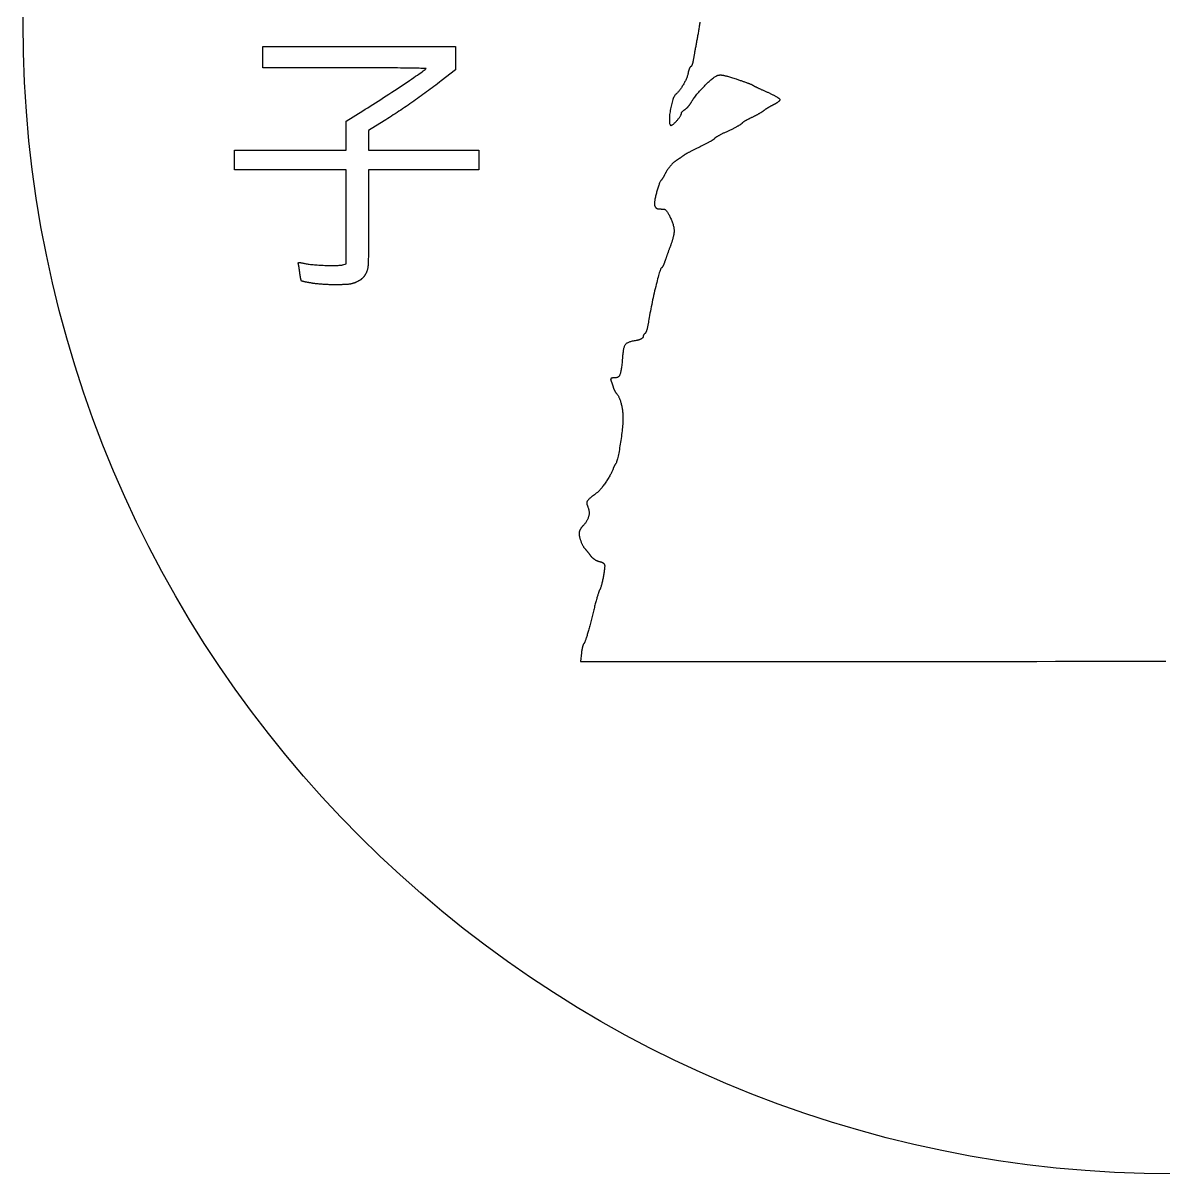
# Model space of a CAD drawing. Extents: x 2.5 to 77.5, y 2.5 to 77.5.
# Drawn here: x 2.5 to 39.68, y 2.5 to 40 of the extents above; entities that cross this region are included whole.
import ezdxf

# ---------------------------------------------------------------- set-up
doc = ezdxf.new("R2010")
doc.units = 0
doc.layers.get('0').update_dxf_attribs({"linetype": 'CONTINUOUS'})
doc.layers.add('NAME', color=7, linetype='CONTINUOUS')
doc.layers.add('YUYUKO', color=7, linetype='CONTINUOUS')

msp = doc.modelspace()

# ---------------------------------------------------------------- linework, layer by layer
msp.add_circle((40, 40), 37.5)
at = {"layer": 'NAME'}
msp.add_lwpolyline([(13.759, 33.195), (13.759, 33.074), (13.758, 32.961), (13.758, 32.857), (13.758, 32.76), (13.757, 32.67), (13.757, 32.587), (13.756, 32.511), (13.755, 32.442), (13.754, 32.378), (13.752, 32.32), (13.751, 32.267), (13.749, 32.219), (13.747, 32.176), (13.744, 32.137), (13.742, 32.102), (13.739, 32.07), (13.735, 32.042), (13.732, 32.016), (13.728, 31.993), (13.723, 31.972), (13.719, 31.953), (13.713, 31.936), (13.708, 31.919), (13.702, 31.903), (13.695, 31.888), (13.688, 31.873), (13.681, 31.858), (13.673, 31.842), (13.666, 31.829), (13.66, 31.817), (13.654, 31.806), (13.647, 31.794), (13.641, 31.784), (13.634, 31.773), (13.627, 31.763), (13.62, 31.753), (13.614, 31.743), (13.606, 31.734), (13.599, 31.725), (13.592, 31.716), (13.584, 31.708), (13.576, 31.699), (13.568, 31.691), (13.56, 31.683), (13.552, 31.675), (13.543, 31.668), (13.534, 31.66), (13.524, 31.653), (13.514, 31.646), (13.504, 31.638), (13.494, 31.631), (13.483, 31.624), (13.472, 31.617), (13.46, 31.61), (13.448, 31.603), (13.436, 31.596), (13.423, 31.59), (13.409, 31.583), (13.395, 31.575), (13.379, 31.568), (13.364, 31.56), (13.349, 31.553), (13.334, 31.546), (13.319, 31.54), (13.305, 31.534), (13.29, 31.529), (13.276, 31.524), (13.261, 31.519), (13.246, 31.514), (13.231, 31.51), (13.216, 31.506), (13.2, 31.503), (13.184, 31.499), (13.167, 31.496), (13.149, 31.493), (13.131, 31.491), (13.112, 31.488), (13.091, 31.486), (13.07, 31.484), (13.048, 31.483), (13.024, 31.481), (12.999, 31.48), (12.973, 31.478), (12.946, 31.477), (12.916, 31.476), (12.886, 31.475), (12.853, 31.474), (12.819, 31.473), (12.783, 31.473), (12.745, 31.472), (12.72, 31.472), (12.694, 31.472), (12.668, 31.471), (12.642, 31.472), (12.615, 31.472), (12.588, 31.472), (12.56, 31.473), (12.532, 31.473), (12.504, 31.474), (12.476, 31.475), (12.448, 31.476), (12.42, 31.477), (12.391, 31.479), (12.363, 31.48), (12.335, 31.482), (12.307, 31.483), (12.28, 31.485), (12.252, 31.487), (12.225, 31.489), (12.199, 31.491), (12.173, 31.493), (12.147, 31.495), (12.122, 31.497), (12.098, 31.5), (12.074, 31.502), (12.051, 31.505), (12.029, 31.507), (12.007, 31.51), (11.987, 31.513), (11.967, 31.516), (11.949, 31.518), (11.949, 31.518), (11.949, 31.518), (11.931, 31.521), (11.913, 31.524), (11.896, 31.527), (11.879, 31.53), (11.861, 31.533), (11.845, 31.536), (11.828, 31.539), (11.812, 31.542), (11.796, 31.545), (11.78, 31.547), (11.765, 31.55), (11.75, 31.553), (11.736, 31.556), (11.722, 31.559), (11.709, 31.561), (11.696, 31.564), (11.683, 31.566), (11.672, 31.569), (11.66, 31.571), (11.65, 31.573), (11.64, 31.576), (11.63, 31.578), (11.622, 31.58), (11.614, 31.582), (11.607, 31.584), (11.6, 31.585), (11.595, 31.587), (11.59, 31.588), (11.586, 31.59), (11.583, 31.591), (11.581, 31.592), (11.579, 31.593), (11.578, 31.595), (11.576, 31.598), (11.574, 31.601), (11.572, 31.604), (11.57, 31.609), (11.568, 31.613), (11.566, 31.618), (11.564, 31.624), (11.562, 31.63), (11.56, 31.636), (11.558, 31.643), (11.556, 31.65), (11.554, 31.658), (11.552, 31.666), (11.55, 31.675), (11.548, 31.683), (11.546, 31.692), (11.544, 31.702), (11.542, 31.711), (11.541, 31.721), (11.539, 31.731), (11.537, 31.742), (11.535, 31.752), (11.533, 31.763), (11.532, 31.774), (11.53, 31.785), (11.528, 31.796), (11.527, 31.808), (11.525, 31.819), (11.524, 31.831), (11.522, 31.843), (11.521, 31.855), (11.52, 31.866), (11.518, 31.878), (11.517, 31.89), (11.515, 31.902), (11.513, 31.914), (11.512, 31.926), (11.51, 31.937), (11.509, 31.949), (11.507, 31.961), (11.505, 31.972), (11.504, 31.983), (11.502, 31.994), (11.5, 32.005), (11.499, 32.015), (11.497, 32.026), (11.496, 32.036), (11.494, 32.046), (11.492, 32.055), (11.491, 32.064), (11.489, 32.073), (11.488, 32.081), (11.486, 32.089), (11.485, 32.097), (11.484, 32.104), (11.482, 32.111), (11.481, 32.117), (11.48, 32.123), (11.479, 32.128), (11.478, 32.132), (11.476, 32.14), (11.474, 32.147), (11.472, 32.154), (11.471, 32.16), (11.47, 32.165), (11.47, 32.171), (11.47, 32.175), (11.47, 32.18), (11.471, 32.183), (11.472, 32.187), (11.474, 32.189), (11.476, 32.192), (11.48, 32.194), (11.484, 32.195), (11.488, 32.197), (11.494, 32.197), (11.5, 32.198), (11.507, 32.198), (11.515, 32.197), (11.524, 32.196), (11.534, 32.195), (11.545, 32.193), (11.557, 32.191), (11.57, 32.189), (11.585, 32.186), (11.601, 32.183), (11.618, 32.18), (11.636, 32.176), (11.655, 32.172), (11.676, 32.168), (11.699, 32.163), (11.727, 32.157), (11.758, 32.152), (11.792, 32.147), (11.829, 32.142), (11.868, 32.137), (11.909, 32.133), (11.952, 32.128), (11.996, 32.124), (12.042, 32.121), (12.089, 32.117), (12.137, 32.114), (12.185, 32.111), (12.234, 32.109), (12.283, 32.106), (12.333, 32.105), (12.381, 32.103), (12.43, 32.102), (12.478, 32.101), (12.524, 32.1), (12.57, 32.1), (12.614, 32.1), (12.656, 32.1), (12.697, 32.101), (12.736, 32.102), (12.772, 32.104), (12.805, 32.106), (12.836, 32.108), (12.864, 32.111), (12.888, 32.114), (12.909, 32.118), (12.926, 32.122), (13.032, 32.151), (13.032, 33.681), (13.032, 35.212), (11.214, 35.212), (9.395, 35.212), (9.395, 35.537), (9.395, 35.862), (11.214, 35.862), (13.032, 35.862), (13.032, 36.333), (13.032, 36.803), (13.577, 37.143), (13.654, 37.191), (13.733, 37.24), (13.815, 37.292), (13.899, 37.345), (13.984, 37.4), (14.071, 37.456), (14.159, 37.513), (14.248, 37.57), (14.337, 37.628), (14.425, 37.686), (14.514, 37.743), (14.601, 37.801), (14.688, 37.858), (14.773, 37.914), (14.856, 37.969), (14.936, 38.023), (15.015, 38.075), (15.09, 38.126), (15.162, 38.174), (15.23, 38.22), (15.294, 38.264), (15.354, 38.305), (15.409, 38.343), (15.459, 38.378), (15.503, 38.41), (15.542, 38.438), (15.574, 38.461), (15.6, 38.481), (15.619, 38.496), (15.63, 38.507), (15.634, 38.513), (15.631, 38.515), (15.62, 38.516), (15.602, 38.517), (15.577, 38.519), (15.545, 38.52), (15.507, 38.522), (15.462, 38.523), (15.411, 38.524), (15.354, 38.526), (15.292, 38.527), (15.224, 38.528), (15.15, 38.529), (15.071, 38.531), (14.988, 38.532), (14.899, 38.533), (14.806, 38.534), (14.708, 38.535), (14.606, 38.536), (14.5, 38.536), (14.39, 38.537), (14.276, 38.538), (14.158, 38.539), (14.038, 38.539), (13.914, 38.54), (13.787, 38.54), (13.658, 38.541), (13.525, 38.541), (13.391, 38.541), (13.254, 38.542), (13.115, 38.542), (12.974, 38.542), (10.314, 38.542), (10.314, 38.886), (10.314, 39.231), (13.453, 39.231), (16.591, 39.231), (16.591, 38.852), (16.591, 38.473), (16.129, 38.115), (16.07, 38.069), (16.011, 38.024), (15.951, 37.978), (15.892, 37.933), (15.832, 37.888), (15.772, 37.843), (15.712, 37.799), (15.652, 37.755), (15.592, 37.711), (15.532, 37.667), (15.472, 37.624), (15.412, 37.58), (15.352, 37.537), (15.291, 37.495), (15.231, 37.452), (15.171, 37.41), (15.11, 37.368), (15.05, 37.327), (14.989, 37.285), (14.929, 37.244), (14.869, 37.204), (14.808, 37.163), (14.748, 37.123), (14.687, 37.083), (14.627, 37.044), (14.567, 37.005), (14.507, 36.966), (14.446, 36.927), (14.386, 36.889), (14.326, 36.851), (14.266, 36.814), (13.759, 36.498), (13.759, 36.18), (13.759, 35.862), (15.558, 35.862), (17.357, 35.862), (17.357, 35.537), (17.357, 35.212), (15.558, 35.212), (13.759, 35.212), (13.759, 33.612), (13.759, 33.464), (13.759, 33.325)], close=True, dxfattribs=at)
at = {"layer": 'YUYUKO'}
msp.add_lwpolyline([(24.56, 40.032), (24.555, 39.998), (24.549, 39.964), (24.544, 39.93), (24.538, 39.895), (24.533, 39.86), (24.527, 39.825), (24.521, 39.79), (24.515, 39.755), (24.509, 39.719), (24.502, 39.684), (24.496, 39.649), (24.49, 39.614), (24.483, 39.579), (24.477, 39.544), (24.47, 39.509), (24.464, 39.474), (24.457, 39.439), (24.451, 39.404), (24.444, 39.37), (24.438, 39.336), (24.432, 39.302), (24.426, 39.268), (24.42, 39.235), (24.414, 39.203), (24.408, 39.171), (24.402, 39.14), (24.397, 39.109), (24.392, 39.079), (24.386, 39.05), (24.381, 39.022), (24.376, 38.995), (24.372, 38.969), (24.367, 38.944), (24.363, 38.92), (24.359, 38.897), (24.355, 38.876), (24.351, 38.856), (24.348, 38.837), (24.345, 38.819), (24.342, 38.803), (24.339, 38.789), (24.337, 38.776), (24.335, 38.765), (24.333, 38.755), (24.331, 38.745), (24.329, 38.735), (24.327, 38.725), (24.325, 38.715), (24.322, 38.706), (24.32, 38.697), (24.317, 38.688), (24.315, 38.679), (24.312, 38.671), (24.31, 38.662), (24.307, 38.654), (24.304, 38.647), (24.301, 38.639), (24.299, 38.632), (24.296, 38.626), (24.293, 38.619), (24.29, 38.613), (24.287, 38.607), (24.284, 38.602), (24.281, 38.597), (24.279, 38.593), (24.276, 38.589), (24.273, 38.585), (24.27, 38.582), (24.267, 38.579), (24.265, 38.577), (24.262, 38.575), (24.26, 38.574), (24.257, 38.573), (24.255, 38.572), (24.252, 38.572), (24.25, 38.571), (24.247, 38.57), (24.244, 38.568), (24.242, 38.565), (24.239, 38.562), (24.236, 38.558), (24.233, 38.554), (24.23, 38.549), (24.227, 38.544), (24.224, 38.538), (24.221, 38.532), (24.218, 38.525), (24.215, 38.518), (24.212, 38.51), (24.209, 38.502), (24.206, 38.494), (24.203, 38.486), (24.2, 38.477), (24.197, 38.467), (24.194, 38.458), (24.191, 38.448), (24.188, 38.438), (24.185, 38.427), (24.183, 38.417), (24.18, 38.406), (24.177, 38.394), (24.175, 38.383), (24.172, 38.372), (24.17, 38.36), (24.168, 38.348), (24.164, 38.329), (24.159, 38.308), (24.152, 38.287), (24.145, 38.265), (24.137, 38.242), (24.128, 38.218), (24.118, 38.194), (24.107, 38.169), (24.095, 38.143), (24.083, 38.118), (24.07, 38.092), (24.057, 38.066), (24.043, 38.04), (24.029, 38.014), (24.014, 37.988), (23.999, 37.963), (23.984, 37.938), (23.968, 37.913), (23.953, 37.889), (23.937, 37.865), (23.921, 37.843), (23.905, 37.821), (23.889, 37.8), (23.874, 37.78), (23.858, 37.761), (23.843, 37.743), (23.828, 37.727), (23.813, 37.712), (23.799, 37.699), (23.785, 37.687), (23.772, 37.677), (23.758, 37.665), (23.743, 37.647), (23.729, 37.626), (23.715, 37.6), (23.701, 37.571), (23.688, 37.538), (23.675, 37.503), (23.662, 37.465), (23.65, 37.425), (23.639, 37.382), (23.628, 37.339), (23.618, 37.294), (23.608, 37.248), (23.599, 37.202), (23.591, 37.155), (23.584, 37.109), (23.578, 37.063), (23.572, 37.018), (23.568, 36.974), (23.565, 36.931), (23.563, 36.891), (23.562, 36.853), (23.562, 36.817), (23.564, 36.784), (23.567, 36.755), (23.571, 36.729), (23.577, 36.707), (23.584, 36.689), (23.593, 36.676), (23.603, 36.668), (23.615, 36.665), (23.624, 36.666), (23.633, 36.669), (23.643, 36.674), (23.654, 36.68), (23.666, 36.687), (23.679, 36.696), (23.692, 36.706), (23.706, 36.718), (23.72, 36.73), (23.735, 36.744), (23.75, 36.758), (23.764, 36.773), (23.779, 36.789), (23.794, 36.805), (23.809, 36.822), (23.824, 36.839), (23.838, 36.856), (23.852, 36.874), (23.866, 36.891), (23.879, 36.909), (23.891, 36.926), (23.903, 36.943), (23.913, 36.959), (23.923, 36.976), (23.932, 36.991), (23.94, 37.006), (23.946, 37.02), (23.951, 37.033), (23.955, 37.045), (23.957, 37.056), (23.958, 37.065), (23.958, 37.068), (23.959, 37.071), (23.96, 37.074), (23.961, 37.077), (23.962, 37.08), (23.964, 37.083), (23.966, 37.087), (23.968, 37.091), (23.97, 37.094), (23.973, 37.098), (23.976, 37.102), (23.979, 37.106), (23.983, 37.11), (23.986, 37.114), (23.99, 37.118), (23.994, 37.123), (23.999, 37.127), (24.003, 37.131), (24.008, 37.135), (24.013, 37.14), (24.017, 37.144), (24.023, 37.148), (24.028, 37.153), (24.033, 37.157), (24.039, 37.161), (24.045, 37.166), (24.05, 37.17), (24.056, 37.174), (24.062, 37.178), (24.068, 37.182), (24.075, 37.186), (24.081, 37.19), (24.088, 37.195), (24.094, 37.2), (24.101, 37.205), (24.108, 37.211), (24.115, 37.217), (24.122, 37.223), (24.129, 37.23), (24.137, 37.237), (24.144, 37.244), (24.152, 37.252), (24.159, 37.26), (24.166, 37.268), (24.174, 37.276), (24.181, 37.285), (24.189, 37.293), (24.196, 37.302), (24.203, 37.311), (24.21, 37.32), (24.217, 37.329), (24.224, 37.339), (24.231, 37.348), (24.238, 37.358), (24.244, 37.367), (24.251, 37.377), (24.257, 37.386), (24.263, 37.396), (24.269, 37.405), (24.274, 37.415), (24.279, 37.424), (24.284, 37.434), (24.296, 37.456), (24.311, 37.479), (24.327, 37.505), (24.345, 37.531), (24.366, 37.559), (24.388, 37.589), (24.411, 37.619), (24.436, 37.65), (24.462, 37.682), (24.49, 37.714), (24.518, 37.747), (24.547, 37.78), (24.577, 37.814), (24.608, 37.847), (24.639, 37.88), (24.67, 37.913), (24.702, 37.945), (24.734, 37.977), (24.765, 38.008), (24.796, 38.039), (24.827, 38.068), (24.857, 38.096), (24.887, 38.123), (24.916, 38.148), (24.944, 38.172), (24.971, 38.194), (24.997, 38.214), (25.021, 38.232), (25.044, 38.247), (25.065, 38.261), (25.084, 38.272), (25.096, 38.278), (25.108, 38.283), (25.119, 38.288), (25.131, 38.292), (25.142, 38.296), (25.154, 38.3), (25.167, 38.302), (25.179, 38.305), (25.192, 38.306), (25.206, 38.307), (25.22, 38.308), (25.234, 38.308), (25.25, 38.307), (25.266, 38.305), (25.283, 38.303), (25.301, 38.301), (25.321, 38.297), (25.341, 38.293), (25.362, 38.289), (25.385, 38.283), (25.409, 38.277), (25.434, 38.271), (25.461, 38.263), (25.49, 38.255), (25.52, 38.246), (25.551, 38.236), (25.585, 38.226), (25.62, 38.215), (25.658, 38.203), (25.697, 38.19), (25.738, 38.177), (25.766, 38.168), (25.793, 38.159), (25.819, 38.15), (25.845, 38.141), (25.871, 38.132), (25.897, 38.124), (25.922, 38.115), (25.946, 38.107), (25.97, 38.098), (25.994, 38.09), (26.016, 38.082), (26.039, 38.074), (26.06, 38.067), (26.081, 38.059), (26.101, 38.052), (26.12, 38.045), (26.138, 38.038), (26.155, 38.031), (26.172, 38.025), (26.187, 38.019), (26.202, 38.013), (26.215, 38.008), (26.227, 38.003), (26.238, 37.998), (26.249, 37.994), (26.257, 37.99), (26.265, 37.986), (26.271, 37.983), (26.276, 37.98), (26.28, 37.978), (26.282, 37.976), (26.285, 37.974), (26.288, 37.971), (26.292, 37.968), (26.297, 37.965), (26.304, 37.961), (26.311, 37.957), (26.32, 37.952), (26.329, 37.947), (26.339, 37.942), (26.35, 37.936), (26.362, 37.93), (26.374, 37.923), (26.388, 37.917), (26.402, 37.91), (26.417, 37.902), (26.432, 37.895), (26.448, 37.887), (26.465, 37.879), (26.483, 37.871), (26.5, 37.863), (26.519, 37.854), (26.538, 37.845), (26.557, 37.836), (26.577, 37.827), (26.597, 37.818), (26.618, 37.809), (26.639, 37.8), (26.66, 37.79), (26.681, 37.781), (26.703, 37.771), (26.725, 37.762), (26.747, 37.752), (26.768, 37.743), (26.79, 37.733), (26.811, 37.723), (26.832, 37.713), (26.852, 37.704), (26.872, 37.694), (26.892, 37.684), (26.911, 37.675), (26.93, 37.665), (26.949, 37.656), (26.966, 37.646), (26.984, 37.637), (27, 37.628), (27.016, 37.619), (27.032, 37.61), (27.046, 37.602), (27.06, 37.593), (27.074, 37.585), (27.086, 37.577), (27.098, 37.57), (27.109, 37.562), (27.119, 37.555), (27.128, 37.549), (27.136, 37.542), (27.143, 37.536), (27.149, 37.531), (27.154, 37.525), (27.158, 37.52), (27.161, 37.516), (27.163, 37.512), (27.164, 37.508), (27.164, 37.504), (27.164, 37.5), (27.163, 37.495), (27.161, 37.49), (27.159, 37.485), (27.156, 37.48), (27.153, 37.475), (27.149, 37.47), (27.145, 37.464), (27.14, 37.458), (27.135, 37.452), (27.129, 37.447), (27.122, 37.44), (27.116, 37.434), (27.108, 37.428), (27.101, 37.422), (27.093, 37.416), (27.084, 37.41), (27.076, 37.403), (27.066, 37.397), (27.057, 37.391), (27.047, 37.384), (27.037, 37.378), (27.026, 37.372), (27.015, 37.366), (27.004, 37.36), (26.993, 37.354), (26.981, 37.348), (26.97, 37.342), (26.958, 37.336), (26.945, 37.331), (26.933, 37.325), (26.921, 37.319), (26.909, 37.313), (26.896, 37.306), (26.884, 37.3), (26.872, 37.294), (26.859, 37.287), (26.847, 37.281), (26.835, 37.274), (26.824, 37.268), (26.812, 37.261), (26.8, 37.254), (26.789, 37.248), (26.778, 37.241), (26.767, 37.235), (26.756, 37.228), (26.746, 37.222), (26.736, 37.215), (26.726, 37.209), (26.717, 37.203), (26.708, 37.197), (26.699, 37.191), (26.691, 37.185), (26.683, 37.18), (26.676, 37.174), (26.669, 37.169), (26.662, 37.164), (26.657, 37.159), (26.651, 37.154), (26.646, 37.15), (26.642, 37.146), (26.636, 37.141), (26.629, 37.136), (26.622, 37.13), (26.614, 37.125), (26.605, 37.118), (26.596, 37.112), (26.586, 37.106), (26.576, 37.099), (26.564, 37.092), (26.553, 37.084), (26.54, 37.077), (26.528, 37.069), (26.514, 37.061), (26.501, 37.053), (26.487, 37.045), (26.472, 37.037), (26.457, 37.029), (26.442, 37.02), (26.427, 37.012), (26.411, 37.003), (26.395, 36.995), (26.379, 36.986), (26.362, 36.978), (26.346, 36.969), (26.329, 36.961), (26.312, 36.952), (26.295, 36.944), (26.278, 36.936), (26.261, 36.927), (26.244, 36.919), (26.227, 36.911), (26.211, 36.903), (26.194, 36.895), (26.178, 36.887), (26.162, 36.879), (26.147, 36.871), (26.132, 36.864), (26.117, 36.856), (26.102, 36.848), (26.088, 36.841), (26.075, 36.833), (26.061, 36.826), (26.049, 36.819), (26.036, 36.812), (26.024, 36.805), (26.013, 36.798), (26.003, 36.792), (25.992, 36.785), (25.983, 36.779), (25.974, 36.774), (25.966, 36.768), (25.958, 36.763), (25.952, 36.758), (25.945, 36.753), (25.94, 36.749), (25.935, 36.744), (25.932, 36.741), (25.929, 36.737), (25.926, 36.734), (25.925, 36.731), (25.925, 36.729), (25.924, 36.726), (25.922, 36.723), (25.919, 36.72), (25.915, 36.716), (25.91, 36.711), (25.903, 36.706), (25.896, 36.701), (25.887, 36.695), (25.878, 36.689), (25.867, 36.682), (25.856, 36.675), (25.843, 36.668), (25.83, 36.66), (25.816, 36.652), (25.801, 36.643), (25.786, 36.635), (25.769, 36.626), (25.752, 36.616), (25.734, 36.607), (25.716, 36.597), (25.697, 36.587), (25.677, 36.577), (25.657, 36.567), (25.636, 36.557), (25.615, 36.546), (25.593, 36.535), (25.571, 36.525), (25.548, 36.514), (25.525, 36.503), (25.502, 36.492), (25.478, 36.481), (25.454, 36.47), (25.431, 36.459), (25.408, 36.449), (25.385, 36.438), (25.363, 36.427), (25.342, 36.416), (25.32, 36.406), (25.299, 36.396), (25.279, 36.385), (25.259, 36.375), (25.24, 36.365), (25.222, 36.356), (25.204, 36.346), (25.187, 36.337), (25.171, 36.328), (25.155, 36.32), (25.14, 36.311), (25.126, 36.303), (25.113, 36.295), (25.1, 36.288), (25.089, 36.281), (25.078, 36.274), (25.069, 36.268), (25.06, 36.262), (25.053, 36.256), (25.046, 36.251), (25.041, 36.247), (25.037, 36.243), (25.034, 36.239), (25.032, 36.236), (25.031, 36.234), (25.031, 36.231), (25.029, 36.228), (25.026, 36.224), (25.021, 36.22), (25.016, 36.215), (25.009, 36.21), (25.001, 36.204), (24.993, 36.198), (24.983, 36.192), (24.972, 36.185), (24.96, 36.177), (24.947, 36.169), (24.934, 36.161), (24.919, 36.153), (24.904, 36.144), (24.888, 36.135), (24.871, 36.125), (24.853, 36.115), (24.835, 36.105), (24.815, 36.095), (24.796, 36.085), (24.775, 36.074), (24.754, 36.063), (24.733, 36.052), (24.711, 36.041), (24.688, 36.029), (24.666, 36.018), (24.642, 36.006), (24.618, 35.995), (24.594, 35.983), (24.57, 35.971), (24.545, 35.959), (24.521, 35.947), (24.497, 35.936), (24.473, 35.924), (24.449, 35.912), (24.426, 35.901), (24.403, 35.889), (24.38, 35.878), (24.358, 35.867), (24.336, 35.856), (24.315, 35.845), (24.294, 35.834), (24.274, 35.824), (24.254, 35.814), (24.235, 35.804), (24.217, 35.794), (24.199, 35.785), (24.182, 35.776), (24.166, 35.767), (24.151, 35.759), (24.136, 35.751), (24.123, 35.744), (24.11, 35.737), (24.098, 35.73), (24.088, 35.724), (24.078, 35.718), (24.07, 35.713), (24.062, 35.709), (24.056, 35.705), (24.051, 35.701), (24.047, 35.698), (24.044, 35.695), (24.04, 35.692), (24.035, 35.689), (24.03, 35.685), (24.025, 35.681), (24.019, 35.677), (24.013, 35.672), (24.006, 35.667), (23.999, 35.662), (23.992, 35.657), (23.984, 35.651), (23.976, 35.646), (23.967, 35.64), (23.959, 35.634), (23.95, 35.628), (23.94, 35.621), (23.931, 35.615), (23.921, 35.608), (23.911, 35.601), (23.901, 35.594), (23.891, 35.588), (23.88, 35.581), (23.87, 35.573), (23.859, 35.566), (23.848, 35.559), (23.837, 35.552), (23.826, 35.545), (23.816, 35.538), (23.805, 35.53), (23.794, 35.523), (23.783, 35.516), (23.772, 35.509), (23.76, 35.501), (23.749, 35.492), (23.737, 35.483), (23.726, 35.474), (23.714, 35.464), (23.702, 35.453), (23.69, 35.442), (23.678, 35.431), (23.666, 35.42), (23.654, 35.408), (23.642, 35.396), (23.63, 35.383), (23.619, 35.371), (23.607, 35.358), (23.595, 35.345), (23.584, 35.331), (23.573, 35.318), (23.562, 35.305), (23.551, 35.291), (23.541, 35.277), (23.53, 35.264), (23.521, 35.25), (23.511, 35.236), (23.502, 35.223), (23.493, 35.209), (23.484, 35.196), (23.476, 35.182), (23.468, 35.169), (23.461, 35.156), (23.454, 35.143), (23.448, 35.131), (23.441, 35.118), (23.435, 35.106), (23.428, 35.094), (23.422, 35.081), (23.415, 35.069), (23.409, 35.058), (23.403, 35.046), (23.396, 35.035), (23.39, 35.024), (23.384, 35.013), (23.378, 35.002), (23.372, 34.992), (23.366, 34.982), (23.36, 34.972), (23.355, 34.963), (23.349, 34.954), (23.344, 34.945), (23.339, 34.937), (23.334, 34.929), (23.329, 34.922), (23.325, 34.915), (23.32, 34.909), (23.316, 34.903), (23.313, 34.897), (23.309, 34.892), (23.306, 34.888), (23.303, 34.884), (23.3, 34.881), (23.298, 34.879), (23.296, 34.877), (23.288, 34.869), (23.281, 34.859), (23.272, 34.845), (23.264, 34.829), (23.255, 34.81), (23.245, 34.789), (23.235, 34.765), (23.226, 34.74), (23.216, 34.713), (23.206, 34.684), (23.196, 34.654), (23.186, 34.623), (23.176, 34.591), (23.166, 34.559), (23.156, 34.525), (23.147, 34.492), (23.138, 34.458), (23.129, 34.425), (23.121, 34.391), (23.113, 34.358), (23.106, 34.326), (23.099, 34.295), (23.093, 34.265), (23.088, 34.236), (23.084, 34.209), (23.08, 34.183), (23.077, 34.159), (23.075, 34.138), (23.074, 34.118), (23.074, 34.101), (23.076, 34.087), (23.077, 34.079), (23.078, 34.071), (23.08, 34.063), (23.082, 34.056), (23.084, 34.048), (23.087, 34.041), (23.089, 34.034), (23.092, 34.027), (23.095, 34.021), (23.099, 34.015), (23.102, 34.009), (23.106, 34.003), (23.11, 33.998), (23.114, 33.993), (23.118, 33.988), (23.123, 33.983), (23.127, 33.979), (23.132, 33.974), (23.137, 33.971), (23.143, 33.967), (23.148, 33.964), (23.154, 33.961), (23.16, 33.958), (23.166, 33.955), (23.172, 33.953), (23.178, 33.951), (23.185, 33.949), (23.192, 33.948), (23.199, 33.947), (23.206, 33.946), (23.213, 33.945), (23.22, 33.945), (23.226, 33.945), (23.233, 33.944), (23.239, 33.944), (23.246, 33.944), (23.253, 33.943), (23.26, 33.943), (23.267, 33.942), (23.274, 33.942), (23.28, 33.941), (23.287, 33.941), (23.294, 33.94), (23.301, 33.94), (23.308, 33.939), (23.314, 33.939), (23.321, 33.938), (23.328, 33.938), (23.334, 33.937), (23.34, 33.937), (23.346, 33.936), (23.352, 33.936), (23.358, 33.935), (23.364, 33.935), (23.369, 33.934), (23.375, 33.934), (23.38, 33.933), (23.385, 33.933), (23.389, 33.932), (23.394, 33.932), (23.398, 33.931), (23.402, 33.931), (23.412, 33.928), (23.422, 33.923), (23.434, 33.915), (23.445, 33.904), (23.458, 33.891), (23.47, 33.876), (23.483, 33.859), (23.497, 33.84), (23.51, 33.82), (23.524, 33.798), (23.537, 33.774), (23.551, 33.749), (23.565, 33.723), (23.578, 33.696), (23.591, 33.668), (23.604, 33.64), (23.617, 33.611), (23.629, 33.581), (23.641, 33.552), (23.652, 33.522), (23.662, 33.492), (23.672, 33.463), (23.681, 33.434), (23.69, 33.405), (23.697, 33.377), (23.703, 33.35), (23.709, 33.324), (23.713, 33.299), (23.716, 33.275), (23.718, 33.253), (23.719, 33.232), (23.719, 33.222), (23.718, 33.212), (23.718, 33.201), (23.716, 33.189), (23.715, 33.176), (23.713, 33.163), (23.711, 33.149), (23.709, 33.135), (23.706, 33.12), (23.703, 33.104), (23.7, 33.088), (23.696, 33.072), (23.693, 33.056), (23.689, 33.039), (23.684, 33.021), (23.68, 33.004), (23.676, 32.986), (23.671, 32.968), (23.666, 32.95), (23.661, 32.931), (23.655, 32.913), (23.65, 32.894), (23.644, 32.876), (23.638, 32.857), (23.632, 32.839), (23.626, 32.82), (23.62, 32.802), (23.614, 32.784), (23.607, 32.766), (23.601, 32.748), (23.594, 32.73), (23.588, 32.713), (23.581, 32.695), (23.574, 32.677), (23.567, 32.659), (23.56, 32.64), (23.553, 32.621), (23.546, 32.602), (23.539, 32.584), (23.532, 32.565), (23.525, 32.546), (23.518, 32.527), (23.511, 32.508), (23.504, 32.489), (23.498, 32.47), (23.491, 32.452), (23.484, 32.434), (23.478, 32.416), (23.471, 32.398), (23.465, 32.38), (23.459, 32.363), (23.453, 32.347), (23.447, 32.33), (23.442, 32.315), (23.437, 32.299), (23.431, 32.285), (23.426, 32.271), (23.422, 32.257), (23.417, 32.244), (23.413, 32.232), (23.409, 32.22), (23.406, 32.21), (23.402, 32.2), (23.399, 32.189), (23.395, 32.179), (23.392, 32.17), (23.388, 32.16), (23.384, 32.15), (23.38, 32.141), (23.377, 32.132), (23.373, 32.123), (23.369, 32.115), (23.365, 32.106), (23.361, 32.098), (23.357, 32.091), (23.354, 32.083), (23.35, 32.076), (23.346, 32.069), (23.342, 32.063), (23.339, 32.056), (23.335, 32.051), (23.331, 32.045), (23.328, 32.04), (23.324, 32.036), (23.321, 32.031), (23.318, 32.028), (23.315, 32.024), (23.311, 32.022), (23.309, 32.019), (23.306, 32.017), (23.303, 32.016), (23.3, 32.015), (23.298, 32.015), (23.292, 32.012), (23.286, 32.001), (23.277, 31.985), (23.268, 31.962), (23.258, 31.934), (23.247, 31.9), (23.235, 31.862), (23.222, 31.818), (23.209, 31.77), (23.194, 31.718), (23.18, 31.663), (23.164, 31.604), (23.149, 31.542), (23.133, 31.477), (23.116, 31.41), (23.1, 31.341), (23.083, 31.27), (23.067, 31.198), (23.05, 31.125), (23.034, 31.051), (23.018, 30.977), (23.002, 30.903), (22.987, 30.829), (22.972, 30.755), (22.958, 30.683), (22.944, 30.612), (22.931, 30.542), (22.918, 30.475), (22.907, 30.41), (22.897, 30.347), (22.887, 30.288), (22.884, 30.267), (22.881, 30.247), (22.877, 30.227), (22.874, 30.207), (22.87, 30.188), (22.866, 30.168), (22.862, 30.15), (22.858, 30.131), (22.854, 30.113), (22.85, 30.096), (22.846, 30.078), (22.842, 30.062), (22.838, 30.046), (22.834, 30.03), (22.829, 30.015), (22.825, 30.001), (22.821, 29.987), (22.817, 29.974), (22.812, 29.962), (22.808, 29.95), (22.804, 29.939), (22.8, 29.929), (22.796, 29.92), (22.792, 29.912), (22.788, 29.904), (22.784, 29.898), (22.78, 29.892), (22.777, 29.887), (22.773, 29.884), (22.77, 29.881), (22.767, 29.879), (22.763, 29.878), (22.76, 29.877), (22.757, 29.875), (22.754, 29.873), (22.751, 29.871), (22.748, 29.869), (22.745, 29.867), (22.743, 29.864), (22.74, 29.862), (22.737, 29.859), (22.735, 29.856), (22.732, 29.853), (22.73, 29.85), (22.728, 29.846), (22.725, 29.843), (22.723, 29.839), (22.721, 29.836), (22.72, 29.832), (22.718, 29.828), (22.716, 29.824), (22.715, 29.82), (22.713, 29.816), (22.712, 29.812), (22.711, 29.808), (22.71, 29.804), (22.709, 29.799), (22.709, 29.795), (22.708, 29.791), (22.708, 29.786), (22.707, 29.782), (22.707, 29.778), (22.707, 29.773), (22.706, 29.768), (22.705, 29.764), (22.703, 29.759), (22.7, 29.755), (22.697, 29.75), (22.694, 29.745), (22.689, 29.741), (22.685, 29.736), (22.68, 29.732), (22.674, 29.727), (22.668, 29.723), (22.662, 29.718), (22.655, 29.714), (22.648, 29.709), (22.64, 29.705), (22.632, 29.701), (22.623, 29.697), (22.614, 29.693), (22.605, 29.689), (22.596, 29.685), (22.586, 29.682), (22.575, 29.678), (22.565, 29.675), (22.554, 29.672), (22.543, 29.668), (22.531, 29.665), (22.52, 29.663), (22.508, 29.66), (22.495, 29.657), (22.483, 29.655), (22.447, 29.648), (22.412, 29.642), (22.38, 29.635), (22.35, 29.629), (22.322, 29.622), (22.296, 29.615), (22.272, 29.608), (22.249, 29.601), (22.228, 29.593), (22.209, 29.584), (22.191, 29.574), (22.174, 29.564), (22.159, 29.553), (22.146, 29.54), (22.133, 29.527), (22.122, 29.512), (22.111, 29.496), (22.102, 29.479), (22.093, 29.46), (22.085, 29.439), (22.079, 29.417), (22.072, 29.393), (22.066, 29.367), (22.061, 29.339), (22.056, 29.309), (22.052, 29.276), (22.048, 29.241), (22.044, 29.204), (22.04, 29.165), (22.036, 29.122), (22.032, 29.077), (22.028, 29.024), (22.023, 28.974), (22.019, 28.927), (22.014, 28.883), (22.01, 28.842), (22.005, 28.803), (22, 28.766), (21.996, 28.732), (21.991, 28.701), (21.985, 28.671), (21.98, 28.644), (21.974, 28.619), (21.968, 28.596), (21.962, 28.575), (21.955, 28.556), (21.948, 28.539), (21.94, 28.523), (21.932, 28.509), (21.924, 28.496), (21.915, 28.485), (21.905, 28.476), (21.895, 28.468), (21.884, 28.46), (21.872, 28.454), (21.86, 28.45), (21.847, 28.446), (21.833, 28.443), (21.819, 28.44), (21.803, 28.439), (21.787, 28.438), (21.77, 28.438), (21.758, 28.438), (21.748, 28.438), (21.738, 28.437), (21.728, 28.437), (21.72, 28.436), (21.711, 28.435), (21.704, 28.434), (21.697, 28.433), (21.69, 28.432), (21.684, 28.43), (21.678, 28.428), (21.673, 28.426), (21.669, 28.424), (21.665, 28.421), (21.661, 28.419), (21.658, 28.416), (21.655, 28.412), (21.653, 28.409), (21.652, 28.405), (21.65, 28.401), (21.649, 28.396), (21.649, 28.392), (21.649, 28.387), (21.65, 28.381), (21.651, 28.376), (21.652, 28.37), (21.653, 28.363), (21.655, 28.357), (21.658, 28.349), (21.661, 28.342), (21.664, 28.334), (21.666, 28.328), (21.668, 28.323), (21.671, 28.316), (21.673, 28.31), (21.676, 28.303), (21.678, 28.297), (21.681, 28.29), (21.684, 28.283), (21.686, 28.275), (21.689, 28.268), (21.692, 28.261), (21.694, 28.253), (21.697, 28.245), (21.7, 28.238), (21.702, 28.23), (21.705, 28.222), (21.708, 28.214), (21.71, 28.207), (21.713, 28.199), (21.716, 28.191), (21.718, 28.183), (21.721, 28.176), (21.723, 28.168), (21.725, 28.161), (21.728, 28.153), (21.73, 28.146), (21.732, 28.139), (21.734, 28.132), (21.736, 28.125), (21.738, 28.118), (21.74, 28.112), (21.742, 28.106), (21.744, 28.099), (21.746, 28.092), (21.749, 28.086), (21.751, 28.079), (21.754, 28.072), (21.757, 28.065), (21.76, 28.058), (21.763, 28.051), (21.766, 28.043), (21.77, 28.036), (21.773, 28.029), (21.777, 28.022), (21.781, 28.015), (21.784, 28.008), (21.788, 28.001), (21.792, 27.994), (21.796, 27.988), (21.8, 27.981), (21.804, 27.975), (21.808, 27.968), (21.813, 27.962), (21.817, 27.956), (21.821, 27.95), (21.825, 27.944), (21.829, 27.939), (21.834, 27.934), (21.838, 27.929), (21.842, 27.924), (21.846, 27.919), (21.85, 27.915), (21.861, 27.904), (21.871, 27.89), (21.882, 27.876), (21.892, 27.86), (21.902, 27.843), (21.912, 27.824), (21.921, 27.804), (21.931, 27.783), (21.94, 27.761), (21.949, 27.738), (21.957, 27.714), (21.965, 27.688), (21.973, 27.662), (21.981, 27.635), (21.989, 27.607), (21.996, 27.579), (22.002, 27.549), (22.009, 27.519), (22.015, 27.489), (22.02, 27.457), (22.025, 27.426), (22.03, 27.394), (22.034, 27.361), (22.038, 27.328), (22.041, 27.295), (22.044, 27.262), (22.047, 27.228), (22.049, 27.195), (22.05, 27.161), (22.051, 27.127), (22.051, 27.094), (22.051, 27.057), (22.049, 27.017), (22.047, 26.973), (22.043, 26.925), (22.039, 26.875), (22.034, 26.821), (22.028, 26.766), (22.022, 26.708), (22.015, 26.649), (22.007, 26.589), (21.999, 26.527), (21.99, 26.465), (21.981, 26.403), (21.972, 26.341), (21.962, 26.28), (21.952, 26.219), (21.942, 26.159), (21.932, 26.101), (21.922, 26.044), (21.911, 25.99), (21.901, 25.939), (21.891, 25.89), (21.881, 25.844), (21.871, 25.802), (21.862, 25.764), (21.853, 25.731), (21.844, 25.701), (21.836, 25.677), (21.828, 25.658), (21.821, 25.645), (21.814, 25.638), (21.812, 25.636), (21.809, 25.634), (21.806, 25.631), (21.804, 25.628), (21.801, 25.625), (21.798, 25.621), (21.795, 25.617), (21.792, 25.613), (21.789, 25.608), (21.786, 25.604), (21.783, 25.598), (21.78, 25.593), (21.777, 25.587), (21.774, 25.581), (21.77, 25.575), (21.767, 25.569), (21.764, 25.562), (21.761, 25.556), (21.758, 25.549), (21.754, 25.542), (21.751, 25.535), (21.748, 25.527), (21.745, 25.52), (21.742, 25.512), (21.739, 25.505), (21.736, 25.497), (21.734, 25.489), (21.731, 25.481), (21.728, 25.473), (21.726, 25.466), (21.723, 25.458), (21.717, 25.44), (21.709, 25.42), (21.7, 25.399), (21.69, 25.376), (21.678, 25.352), (21.665, 25.327), (21.651, 25.301), (21.636, 25.274), (21.62, 25.246), (21.603, 25.217), (21.585, 25.188), (21.567, 25.158), (21.548, 25.128), (21.528, 25.098), (21.509, 25.068), (21.489, 25.038), (21.468, 25.009), (21.448, 24.98), (21.428, 24.952), (21.407, 24.924), (21.387, 24.897), (21.368, 24.871), (21.348, 24.846), (21.329, 24.823), (21.311, 24.801), (21.293, 24.78), (21.276, 24.762), (21.26, 24.745), (21.245, 24.73), (21.23, 24.717), (21.217, 24.706), (21.182, 24.679), (21.149, 24.654), (21.118, 24.631), (21.089, 24.608), (21.062, 24.587), (21.037, 24.568), (21.015, 24.55), (20.994, 24.532), (20.975, 24.516), (20.958, 24.501), (20.942, 24.486), (20.929, 24.472), (20.916, 24.459), (20.906, 24.446), (20.897, 24.434), (20.889, 24.422), (20.883, 24.411), (20.878, 24.399), (20.875, 24.388), (20.872, 24.377), (20.871, 24.365), (20.871, 24.354), (20.872, 24.342), (20.874, 24.33), (20.877, 24.317), (20.881, 24.304), (20.885, 24.29), (20.891, 24.275), (20.896, 24.26), (20.903, 24.243), (20.91, 24.226), (20.918, 24.206), (20.925, 24.186), (20.931, 24.166), (20.936, 24.146), (20.94, 24.126), (20.943, 24.106), (20.945, 24.086), (20.947, 24.066), (20.947, 24.046), (20.947, 24.026), (20.946, 24.006), (20.944, 23.986), (20.941, 23.966), (20.937, 23.946), (20.932, 23.926), (20.927, 23.906), (20.92, 23.886), (20.913, 23.866), (20.905, 23.846), (20.896, 23.826), (20.886, 23.807), (20.875, 23.787), (20.864, 23.767), (20.851, 23.748), (20.838, 23.728), (20.824, 23.709), (20.809, 23.69), (20.793, 23.671), (20.777, 23.652), (20.759, 23.633), (20.741, 23.614), (20.734, 23.607), (20.728, 23.601), (20.722, 23.594), (20.716, 23.586), (20.71, 23.579), (20.704, 23.571), (20.698, 23.564), (20.692, 23.556), (20.687, 23.548), (20.682, 23.54), (20.676, 23.531), (20.672, 23.523), (20.667, 23.515), (20.662, 23.507), (20.658, 23.498), (20.653, 23.49), (20.649, 23.482), (20.646, 23.473), (20.642, 23.465), (20.639, 23.457), (20.636, 23.449), (20.633, 23.441), (20.63, 23.433), (20.628, 23.426), (20.626, 23.418), (20.624, 23.411), (20.623, 23.403), (20.622, 23.396), (20.621, 23.39), (20.62, 23.383), (20.62, 23.377), (20.621, 23.362), (20.621, 23.347), (20.623, 23.331), (20.625, 23.314), (20.628, 23.297), (20.631, 23.28), (20.634, 23.262), (20.638, 23.244), (20.643, 23.226), (20.648, 23.207), (20.653, 23.188), (20.659, 23.169), (20.665, 23.151), (20.672, 23.132), (20.679, 23.113), (20.686, 23.094), (20.693, 23.076), (20.701, 23.058), (20.709, 23.04), (20.717, 23.022), (20.725, 23.005), (20.734, 22.988), (20.742, 22.972), (20.751, 22.956), (20.76, 22.941), (20.769, 22.927), (20.778, 22.913), (20.787, 22.9), (20.797, 22.888), (20.806, 22.877), (20.815, 22.867), (20.819, 22.862), (20.823, 22.858), (20.828, 22.853), (20.833, 22.847), (20.838, 22.842), (20.843, 22.836), (20.848, 22.83), (20.854, 22.823), (20.859, 22.816), (20.865, 22.81), (20.871, 22.802), (20.877, 22.795), (20.883, 22.788), (20.89, 22.78), (20.896, 22.772), (20.902, 22.764), (20.909, 22.756), (20.915, 22.748), (20.922, 22.74), (20.928, 22.731), (20.935, 22.723), (20.941, 22.715), (20.948, 22.706), (20.954, 22.698), (20.961, 22.69), (20.967, 22.681), (20.973, 22.673), (20.979, 22.665), (20.985, 22.656), (20.991, 22.648), (20.997, 22.64), (21.003, 22.632), (21.009, 22.624), (21.016, 22.617), (21.023, 22.609), (21.03, 22.601), (21.038, 22.593), (21.046, 22.585), (21.055, 22.578), (21.063, 22.57), (21.072, 22.563), (21.081, 22.556), (21.09, 22.549), (21.1, 22.542), (21.109, 22.535), (21.119, 22.528), (21.129, 22.522), (21.139, 22.515), (21.149, 22.509), (21.159, 22.503), (21.169, 22.498), (21.179, 22.493), (21.189, 22.488), (21.2, 22.483), (21.21, 22.478), (21.22, 22.474), (21.23, 22.47), (21.24, 22.467), (21.25, 22.464), (21.26, 22.461), (21.269, 22.458), (21.279, 22.456), (21.29, 22.454), (21.301, 22.451), (21.312, 22.449), (21.322, 22.446), (21.332, 22.443), (21.341, 22.44), (21.35, 22.437), (21.359, 22.433), (21.367, 22.43), (21.375, 22.426), (21.382, 22.422), (21.389, 22.418), (21.396, 22.414), (21.403, 22.41), (21.409, 22.405), (21.414, 22.401), (21.419, 22.396), (21.424, 22.391), (21.429, 22.386), (21.433, 22.38), (21.437, 22.375), (21.44, 22.369), (21.443, 22.364), (21.446, 22.358), (21.448, 22.351), (21.45, 22.345), (21.451, 22.338), (21.453, 22.332), (21.454, 22.325), (21.454, 22.317), (21.454, 22.31), (21.454, 22.291), (21.453, 22.269), (21.451, 22.245), (21.449, 22.22), (21.446, 22.193), (21.442, 22.165), (21.438, 22.135), (21.434, 22.105), (21.429, 22.073), (21.424, 22.041), (21.418, 22.009), (21.412, 21.976), (21.406, 21.943), (21.4, 21.909), (21.393, 21.877), (21.386, 21.844), (21.379, 21.812), (21.372, 21.781), (21.365, 21.751), (21.358, 21.722), (21.351, 21.694), (21.344, 21.668), (21.337, 21.643), (21.33, 21.62), (21.323, 21.6), (21.317, 21.581), (21.311, 21.565), (21.305, 21.551), (21.299, 21.54), (21.294, 21.532), (21.289, 21.527), (21.286, 21.524), (21.283, 21.519), (21.28, 21.512), (21.275, 21.502), (21.271, 21.491), (21.266, 21.477), (21.26, 21.461), (21.254, 21.444), (21.248, 21.425), (21.241, 21.404), (21.234, 21.381), (21.227, 21.357), (21.219, 21.331), (21.211, 21.303), (21.203, 21.274), (21.194, 21.244), (21.185, 21.212), (21.176, 21.179), (21.167, 21.145), (21.158, 21.11), (21.148, 21.073), (21.138, 21.036), (21.128, 20.997), (21.118, 20.958), (21.107, 20.918), (21.097, 20.877), (21.086, 20.835), (21.076, 20.792), (21.065, 20.749), (21.054, 20.705), (21.044, 20.661), (21.033, 20.617), (21.022, 20.573), (21.011, 20.53), (21.001, 20.488), (20.99, 20.446), (20.979, 20.404), (20.968, 20.364), (20.958, 20.324), (20.948, 20.286), (20.937, 20.248), (20.927, 20.211), (20.917, 20.176), (20.907, 20.141), (20.898, 20.108), (20.888, 20.076), (20.879, 20.046), (20.87, 20.016), (20.862, 19.989), (20.853, 19.963), (20.845, 19.938), (20.838, 19.915), (20.83, 19.894), (20.823, 19.874), (20.817, 19.856), (20.811, 19.841), (20.805, 19.827), (20.8, 19.815), (20.795, 19.805), (20.79, 19.798), (20.787, 19.792), (20.783, 19.789), (20.78, 19.787), (20.777, 19.784), (20.774, 19.78), (20.771, 19.775), (20.768, 19.77), (20.764, 19.765), (20.761, 19.758), (20.758, 19.751), (20.755, 19.743), (20.752, 19.735), (20.748, 19.727), (20.745, 19.718), (20.742, 19.708), (20.739, 19.698), (20.736, 19.687), (20.733, 19.676), (20.73, 19.665), (20.727, 19.653), (20.724, 19.641), (20.721, 19.628), (20.719, 19.616), (20.716, 19.603), (20.713, 19.589), (20.711, 19.576), (20.709, 19.562), (20.706, 19.548), (20.704, 19.534), (20.702, 19.52), (20.7, 19.505), (20.698, 19.491), (20.696, 19.476), (20.665, 19.201), (32.146, 19.201), (32.871, 19.201), (33.573, 19.201), (34.251, 19.201), (34.906, 19.202), (35.537, 19.202), (36.145, 19.203), (36.729, 19.204), (37.29, 19.205), (37.827, 19.206), (38.341, 19.207), (38.831, 19.208), (39.297, 19.21), (39.74, 19.211)], dxfattribs=at)

doc.saveas('drawing.dxf')
